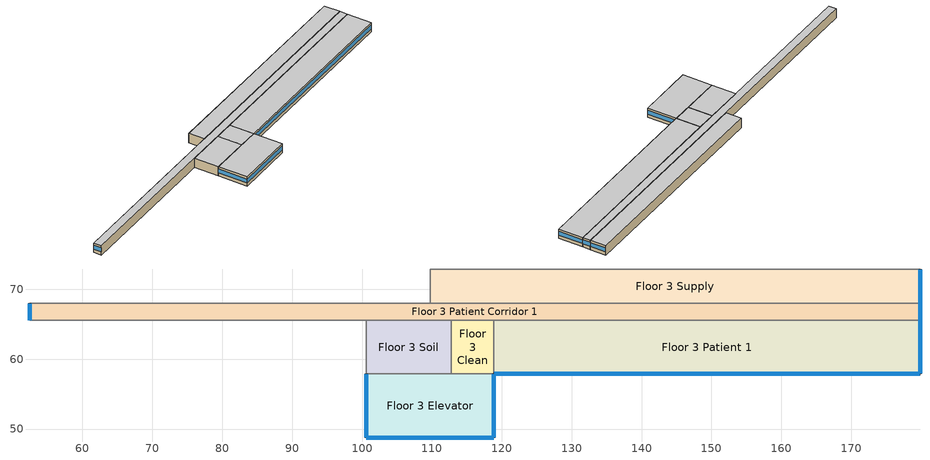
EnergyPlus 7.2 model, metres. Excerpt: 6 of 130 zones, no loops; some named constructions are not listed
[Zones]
Floor 3 Clean
 floor adiabatic (INT-FLOOR-TOPSIDE): 118.87,65.53 118.87,57.91 112.78,57.91 112.78,65.53 z6.1
 wall adiabatic (Standard_Int-Wall): 118.87,57.91 118.87,65.53 112.78,65.53 112.78,57.91 118.87,57.91 z6.1:9.14
 ceiling adiabatic (INT-FLOOR-UNDERSIDE): 112.78,65.53 112.78,57.91 118.87,57.91 118.87,65.53 z9.14
Floor 3 Elevator
 floor adiabatic (INT-FLOOR-TOPSIDE): 118.87,57.91 118.87,48.77 100.58,48.77 100.58,57.91 z6.1
 wall outside (Steel-Framed_R-13 + R-3.8 ci_Ext-wall): 100.58,57.91 100.58,48.77 118.87,48.77 118.87,57.91 z6.1:9.14
 wall adiabatic (Standard_Int-Wall): 118.87,57.91 100.58,57.91 z6.1:9.14
 window (std_window_UValue_3.237_SHGC_0.39_VT_0.495_east): 118.87,48.82 118.87,57.86 z7.2:8.43
 window (std_window_UValue_3.237_SHGC_0.39_VT_0.495): 100.63,48.77 118.82,48.77 z7.2:8.42
 window (std_window_UValue_3.237_SHGC_0.39_VT_0.495_west): 100.58,57.86 100.58,48.82 z7.2:8.43
 ceiling adiabatic (INT-FLOOR-UNDERSIDE): 100.58,57.91 100.58,48.77 118.87,48.77 118.87,57.91 z9.14
Floor 3 Patient 1
 floor adiabatic (INT-FLOOR-TOPSIDE): 179.83,65.53 179.83,57.91 118.87,57.91 118.87,65.53 z6.1
 wall outside (Steel-Framed_R-13 + R-3.8 ci_Ext-wall): 118.87,57.91 179.83,57.91 179.83,65.53 z6.1:9.14
 wall adiabatic (Standard_Int-Wall): 179.83,65.53 118.87,65.53 118.87,57.91 z6.1:9.14
 window (std_window_UValue_3.237_SHGC_0.39_VT_0.495): 118.92,57.91 179.78,57.91 z7.2:8.42
 window (std_window_UValue_3.237_SHGC_0.39_VT_0.495_east): 179.83,57.96 179.83,65.48 z7.2:8.43
 ceiling adiabatic (INT-FLOOR-UNDERSIDE): 118.87,65.53 118.87,57.91 179.83,57.91 179.83,65.53 z9.14
Floor 3 Patient Corridor 1
 floor adiabatic (INT-FLOOR-TOPSIDE): 179.83,67.97 179.83,65.53 52.43,65.53 52.43,67.97 z6.1
 wall outside (Steel-Framed_R-13 + R-3.8 ci_Ext-wall): 52.43,67.97 52.43,65.53 / 179.83,65.53 179.83,67.97 z6.1:9.14
 wall adiabatic (Standard_Int-Wall): 52.43,65.53 179.83,65.53 / 179.83,67.97 52.43,67.97 z6.1:9.14
 window (std_window_UValue_3.237_SHGC_0.39_VT_0.495_west): 52.43,67.92 52.43,65.58 z7.2:8.47
 window (std_window_UValue_3.237_SHGC_0.39_VT_0.495_east): 179.83,65.58 179.83,67.92 z7.2:8.47
 ceiling adiabatic (INT-FLOOR-UNDERSIDE): 52.43,67.97 52.43,65.53 179.83,65.53 179.83,67.97 z9.14
Floor 3 Soil
 floor adiabatic (INT-FLOOR-TOPSIDE): 112.78,65.53 112.78,57.91 100.58,57.91 100.58,65.53 z6.1
 wall adiabatic (Standard_Int-Wall): 112.78,57.91 112.78,65.53 100.58,65.53 100.58,57.91 112.78,57.91 z6.1:9.14
 ceiling adiabatic (INT-FLOOR-UNDERSIDE): 100.58,65.53 100.58,57.91 112.78,57.91 112.78,65.53 z9.14
Floor 3 Supply
 floor adiabatic (INT-FLOOR-TOPSIDE): 179.83,72.85 179.83,67.97 109.73,67.97 109.73,72.85 z6.1
 wall outside (Steel-Framed_R-13 + R-3.8 ci_Ext-wall): 179.83,67.97 179.83,72.85 z6.1:9.14
 wall adiabatic (Standard_Int-Wall): 179.83,72.85 109.73,72.85 109.73,67.97 179.83,67.97 z6.1:9.14
 window (std_window_UValue_3.237_SHGC_0.39_VT_0.495_east): 179.83,68.02 179.83,72.8 z7.2:8.44
 ceiling adiabatic (INT-FLOOR-UNDERSIDE): 109.73,72.85 109.73,67.97 179.83,67.97 179.83,72.85 z9.14
[WindowMaterial:Glazing]
Theoretical Glass [146]: Optical Data Type=SpectralAverage; Thickness {m}=0.003; Solar Transmittance at Normal Incidence=0.4818; Front Side Solar Reflectance at Normal Incidence=0.4682; Back Side Solar Reflectance at Normal Incidence=0.4682; Visible Transmittance at Normal Incidence=0.6216; Front Side Visible Reflectance at Normal Incidence=0.3284; Back Side Visible Reflectance at Normal Incidence=0.3284; Infrared Transmittance at Normal Incidence=0; Front Side Infrared Hemispherical Emissivity=0.9; Back Side Infrared Hemispherical Emissivity=0.9; Conductivity {W/m-K}=0.0303; Dirt Correction Factor for Solar and Visible Transmittance=1; Solar Diffusing=No
[Material]
Name | Roughness | Thickness {m} | Conductivity {W/m-K} | Density {kg/m3} | Specific Heat {J/kg-K} | Thermal Absorptance | Solar Absorptance | Visible Absorptance
Floor Insulation [2] | MediumRough | 0.0636 | 0.045 | 265 | 836.8 | 0.9 | 0.7 | 0.7
METAL Door Medium 18Ga_1; METAL Door Medium 18Ga_2 | Smooth | 0.0013 | 45.3149 | 7833.03 | 502.08 | 0.8 | 0.5 | 0.5
Std AC02 | MediumSmooth | 0.0127 | 0.057 | 288 | 1339 | 0.9 | 0.7 | 0.2
Std PW05 | MediumSmooth | 0.0191 | 0.115 | 545 | 1213 | 0.9 | 0.78 | 0.78
Std Steel_Brown_Regular | Smooth | 0.0015 | 44.9696 | 7689 | 418 | 0.9 | 0.92 | 0.92
[Material:NoMass]
Name | Roughness | Thermal Resistance {m2-K/W} | Thermal Absorptance | Solar Absorptance | Visible Absorptance
AIR | Smooth | 0.2515 | 0.8 | 0.5 | 0.5
AIR [1] | Smooth | 0.1214 | 0.8 | 0.5 | 0.5
MAT-AIR-WALL | Rough | 0.207949 | 0.9 | 0.7
Std Opaque Door panel_con; Std Opaque Door panel_semi | MediumRough | 0.12327 | 0.9 | 0.7 | 0.7
Std Overhead Door Panel | MediumRough | 0.255345 | 0.9 | 0.7 | 0.7
[Construction]
INT-FLOOR-SLAB: Std MAT-CC05 4  MW CONCRETE
DropCeiling: Std AC02
Sloped_Metal_Roof: Std Steel_Brown_Regular, Std PW05
Gable_Wall: Std PW05
AIR-WALL: MAT-AIR-WALL
Std Swinging Door_con: Std Opaque Door panel_con
Std Swinging Door_semi: Std Opaque Door panel_semi
Std Overhead Door: Std Overhead Door Panel
std_window_UValue_3.919_SHGC_0.49_VT_0.622: Theoretical Glass [146]
Mass_R-8.3 ci_ExposedFloor: Floor Insulation [2], MAT-CC05 8 HW CONCRETE, CP02 CARPET PAD
Swinging_NR_door: METAL Door Medium 18Ga_1, AIR, METAL Door Medium 18Ga_2
Non-Swinging_NR_door: METAL Door Medium 18Ga_1, AIR [1], METAL Door Medium 18Ga_2
[EnergyManagementSystem:Program]
Flr46_Soil_Coil_Reheat_Energy_Program: IF (AHU_4_CCoil_Energy > 0 && AHU_4_HCoil1_Energy > 0); SET AHU_4_Problem = AHU_4_Problem + 1; ELSEIF (Flr46_Soil_Load <= 0); SET Flr46_Soil_RE = Flr46_Soil_RE + Flr46_Soil_Coil_Energy; ELSEIF (AHU_4_HCoil1_Energy > 0 && AHU_4_CCoil_Energy == 0); SET Flr46_Soil_Heat = Flr46_Soil_Heat + Flr46_Soil_Coil_Energy; ELSEIF (AHU_4_CCoil_Energy > 0 && AHU_4_HCoil1_Energy == 0); SET Flr46_Soil_DT1 = Flr46_Soil_Coil_Outlet_Air_Temp - Flr46_Soil_Coil_Inlet_Air_Temp; SET Flr46_Soil_DT2 = @Max (AHU_4_CoolC_Inlet_Node_Temp - AHU_4_Fan_Out) 0; SET Flr46_Soil_Ratio = @Min (Flr46_Soil_DT2 / Flr46_Soil_DT1) 1; SET Flr46_Soil_RE = Flr46_Soil_RE + (Flr46_Soil_Ratio * Flr46_Soil_Coil_Energy); SET Flr46_Soil_Heat = Flr46_Soil_Heat + ((1-Flr46_Soil_Ratio) * Flr46_Soil_Coil_Energy); ELSEIF (AHU_4_CCoil_Energy == 0 && AHU_4_HCoil1_Energy == 0); SET AHU_4_Economize = AHU_4_Economize + 1; SET Flr46_Soil_Heat = Flr46_Soil_Heat + Flr46_Soil_Coil_Energy; ENDIF
Flr46_Supply_Coil_Reheat_Energy_Program: IF (AHU_5_CCoil_Energy > 0 && AHU_5_HCoil1_Energy > 0); SET AHU_5_Problem = AHU_5_Problem + 1; ELSEIF (Flr46_Supply_Load <= 0); SET Flr46_Supply_RE = Flr46_Supply_RE + Flr46_Supply_Coil_Energy; ELSEIF (AHU_5_HCoil1_Energy > 0 && AHU_5_CCoil_Energy == 0); SET Flr46_Supply_Heat = Flr46_Supply_Heat + Flr46_Supply_Coil_Energy; ELSEIF (AHU_5_CCoil_Energy > 0 && AHU_5_HCoil1_Energy == 0); SET Flr46_Supply_DT1 = Flr46_Supply_Coil_Outlet_Air_Temp - Flr46_Supply_Coil_Inlet_Air_Temp; SET Flr46_Supply_DT2 = @Max (AHU_5_CoolC_Inlet_Node_Temp - AHU_5_Fan_Out) 0; SET Flr46_Supply_Ratio = @Min (Flr46_Supply_DT2 / Flr46_Supply_DT1) 1; SET Flr46_Supply_RE = Flr46_Supply_RE + (Flr46_Supply_Ratio * Flr46_Supply_Coil_Energy); SET Flr46_Supply_Heat = Flr46_Supply_Heat + ((1-Flr46_Supply_Ratio) * Flr46_Supply_Coil_Energy); ELSEIF (AHU_5_CCoil_Energy == 0 && AHU_5_HCoil1_Energy == 0); SET AHU_5_Economize = AHU_5_Economize + 1; SET Flr46_Supply_Heat = Flr46_Supply_Heat + Flr46_Supply_Coil_Energy; ENDIF
Flr_7_Clean_Coil_Reheat_Energy_Program: IF (AHU_5_CCoil_Energy > 0 && AHU_5_HCoil1_Energy > 0); SET AHU_5_Problem = AHU_5_Problem + 1; ELSEIF (Flr_7_Clean_Load <= 0); SET Flr_7_Clean_RE = Flr_7_Clean_RE + Flr_7_Clean_Coil_Energy; ELSEIF (AHU_5_HCoil1_Energy > 0 && AHU_5_CCoil_Energy == 0); SET Flr_7_Clean_Heat = Flr_7_Clean_Heat + Flr_7_Clean_Coil_Energy; ELSEIF (AHU_5_CCoil_Energy > 0 && AHU_5_HCoil1_Energy == 0); SET Flr_7_Clean_DT1 = Flr_7_Clean_Coil_Outlet_Air_Temp - Flr_7_Clean_Coil_Inlet_Air_Temp; SET Flr_7_Clean_DT2 = @Max (AHU_5_CoolC_Inlet_Node_Temp - AHU_5_Fan_Out) 0; SET Flr_7_Clean_Ratio = @Min (Flr_7_Clean_DT2 / Flr_7_Clean_DT1) 1; SET Flr_7_Clean_RE = Flr_7_Clean_RE + (Flr_7_Clean_Ratio * Flr_7_Clean_Coil_Energy); SET Flr_7_Clean_Heat = Flr_7_Clean_Heat + ((1-Flr_7_Clean_Ratio) * Flr_7_Clean_Coil_Energy); ELSEIF (AHU_5_CCoil_Energy == 0 && AHU_5_HCoil1_Energy == 0); SET AHU_5_Economize = AHU_5_Economize + 1; SET Flr_7_Clean_Heat = Flr_7_Clean_Heat + Flr_7_Clean_Coil_Energy; ENDIF
Flr_7_Elev_Coil_Reheat_Energy_Program: IF (AHU_4_CCoil_Energy > 0 && AHU_4_HCoil1_Energy > 0); SET AHU_4_Problem = AHU_4_Problem + 1; ELSEIF (Flr_7_Elev_Load <= 0); SET Flr_7_Elev_RE = Flr_7_Elev_RE + Flr_7_Elev_Coil_Energy; ELSEIF (AHU_4_HCoil1_Energy > 0 && AHU_4_CCoil_Energy == 0); SET Flr_7_Elev_Heat = Flr_7_Elev_Heat + Flr_7_Elev_Coil_Energy; ELSEIF (AHU_4_CCoil_Energy > 0 && AHU_4_HCoil1_Energy == 0); SET Flr_7_Elev_DT1 = Flr_7_Elev_Coil_Outlet_Air_Temp - Flr_7_Elev_Coil_Inlet_Air_Temp; SET Flr_7_Elev_DT2 = @Max (AHU_4_CoolC_Inlet_Node_Temp - AHU_4_Fan_Out) 0; SET Flr_7_Elev_Ratio = @Min (Flr_7_Elev_DT2 / Flr_7_Elev_DT1) 1; SET Flr_7_Elev_RE = Flr_7_Elev_RE + (Flr_7_Elev_Ratio * Flr_7_Elev_Coil_Energy); SET Flr_7_Elev_Heat = Flr_7_Elev_Heat + ((1-Flr_7_Elev_Ratio) * Flr_7_Elev_Coil_Energy); ELSEIF (AHU_4_CCoil_Energy == 0 && AHU_4_HCoil1_Energy == 0); SET AHU_4_Economize = AHU_4_Economize + 1; SET Flr_7_Elev_Heat = Flr_7_Elev_Heat + Flr_7_Elev_Coil_Energy; ENDIF
Flr_7_NS_Coil_Reheat_Energy_Program: IF (AHU_4_CCoil_Energy > 0 && AHU_4_HCoil1_Energy > 0); SET AHU_4_Problem = AHU_4_Problem + 1; ELSEIF (Flr_7_NS_Load <= 0); SET Flr_7_NS_RE = Flr_7_NS_RE + Flr_7_NS_Coil_Energy; ELSEIF (AHU_4_HCoil1_Energy > 0 && AHU_4_CCoil_Energy == 0); SET Flr_7_NS_Heat = Flr_7_NS_Heat + Flr_7_NS_Coil_Energy; ELSEIF (AHU_4_CCoil_Energy > 0 && AHU_4_HCoil1_Energy == 0); SET Flr_7_NS_DT1 = Flr_7_NS_Coil_Outlet_Air_Temp - Flr_7_NS_Coil_Inlet_Air_Temp; SET Flr_7_NS_DT2 = @Max (AHU_4_CoolC_Inlet_Node_Temp - AHU_4_Fan_Out) 0; SET Flr_7_NS_Ratio = @Min (Flr_7_NS_DT2 / Flr_7_NS_DT1) 1; SET Flr_7_NS_RE = Flr_7_NS_RE + (Flr_7_NS_Ratio * Flr_7_NS_Coil_Energy); SET Flr_7_NS_Heat = Flr_7_NS_Heat + ((1-Flr_7_NS_Ratio) * Flr_7_NS_Coil_Energy); ELSEIF (AHU_4_CCoil_Energy == 0 && AHU_4_HCoil1_Energy == 0); SET AHU_4_Economize = AHU_4_Economize + 1; SET Flr_7_NS_Heat = Flr_7_NS_Heat + Flr_7_NS_Coil_Energy; ENDIF
Flr_7_Off_Coil_Reheat_Energy_Program: IF (AHU_5_CCoil_Energy > 0 && AHU_5_HCoil1_Energy > 0); SET AHU_5_Problem = AHU_5_Problem + 1; ELSEIF (Flr_7_Off_Load <= 0); SET Flr_7_Off_RE = Flr_7_Off_RE + Flr_7_Off_Coil_Energy; ELSEIF (AHU_5_HCoil1_Energy > 0 && AHU_5_CCoil_Energy == 0); SET Flr_7_Off_Heat = Flr_7_Off_Heat + Flr_7_Off_Coil_Energy; ELSEIF (AHU_5_CCoil_Energy > 0 && AHU_5_HCoil1_Energy == 0); SET Flr_7_Off_DT1 = Flr_7_Off_Coil_Outlet_Air_Temp - Flr_7_Off_Coil_Inlet_Air_Temp; SET Flr_7_Off_DT2 = @Max (AHU_5_CoolC_Inlet_Node_Temp - AHU_5_Fan_Out) 0; SET Flr_7_Off_Ratio = @Min (Flr_7_Off_DT2 / Flr_7_Off_DT1) 1; SET Flr_7_Off_RE = Flr_7_Off_RE + (Flr_7_Off_Ratio * Flr_7_Off_Coil_Energy); SET Flr_7_Off_Heat = Flr_7_Off_Heat + ((1-Flr_7_Off_Ratio) * Flr_7_Off_Coil_Energy); ELSEIF (AHU_5_CCoil_Energy == 0 && AHU_5_HCoil1_Energy == 0); SET AHU_5_Economize = AHU_5_Economize + 1; SET Flr_7_Off_Heat = Flr_7_Off_Heat + Flr_7_Off_Coil_Energy; ENDIF
Flr_7_Pat_1_Coil_Reheat_Energy_Program: IF (AHU_5_CCoil_Energy > 0 && AHU_5_HCoil1_Energy > 0); SET AHU_5_Problem = AHU_5_Problem + 1; ELSEIF (Flr_7_Pat_1_Load <= 0); SET Flr_7_Pat_1_RE = Flr_7_Pat_1_RE + Flr_7_Pat_1_Coil_Energy; ELSEIF (AHU_5_HCoil1_Energy > 0 && AHU_5_CCoil_Energy == 0); SET Flr_7_Pat_1_Heat = Flr_7_Pat_1_Heat + Flr_7_Pat_1_Coil_Energy; ELSEIF (AHU_5_CCoil_Energy > 0 && AHU_5_HCoil1_Energy == 0); SET Flr_7_Pat_1_DT1 = Flr_7_Pat_1_Coil_Outlet_Air_Temp - Flr_7_Pat_1_Coil_Inlet_Air_Temp; SET Flr_7_Pat_1_DT2 = @Max (AHU_5_CoolC_Inlet_Node_Temp - AHU_5_Fan_Out) 0; SET Flr_7_Pat_1_Ratio = @Min (Flr_7_Pat_1_DT2 / Flr_7_Pat_1_DT1) 1; SET Flr_7_Pat_1_RE = Flr_7_Pat_1_RE + (Flr_7_Pat_1_Ratio * Flr_7_Pat_1_Coil_Energy); SET Flr_7_Pat_1_Heat = Flr_7_Pat_1_Heat + ((1-Flr_7_Pat_1_Ratio) * Flr_7_Pat_1_Coil_Energy); ELSEIF (AHU_5_CCoil_Energy == 0 && AHU_5_HCoil1_Energy == 0); SET AHU_5_Economize = AHU_5_Economize + 1; SET Flr_7_Pat_1_Heat = Flr_7_Pat_1_Heat + Flr_7_Pat_1_Coil_Energy; ENDIF
Flr_7_Pat_2_Coil_Reheat_Energy_Program: IF (AHU_5_CCoil_Energy > 0 && AHU_5_HCoil1_Energy > 0); SET AHU_5_Problem = AHU_5_Problem + 1; ELSEIF (Flr_7_Pat_2_Load <= 0); SET Flr_7_Pat_2_RE = Flr_7_Pat_2_RE + Flr_7_Pat_2_Coil_Energy; ELSEIF (AHU_5_HCoil1_Energy > 0 && AHU_5_CCoil_Energy == 0); SET Flr_7_Pat_2_Heat = Flr_7_Pat_2_Heat + Flr_7_Pat_2_Coil_Energy; ELSEIF (AHU_5_CCoil_Energy > 0 && AHU_5_HCoil1_Energy == 0); SET Flr_7_Pat_2_DT1 = Flr_7_Pat_2_Coil_Outlet_Air_Temp - Flr_7_Pat_2_Coil_Inlet_Air_Temp; SET Flr_7_Pat_2_DT2 = @Max (AHU_5_CoolC_Inlet_Node_Temp - AHU_5_Fan_Out) 0; SET Flr_7_Pat_2_Ratio = @Min (Flr_7_Pat_2_DT2 / Flr_7_Pat_2_DT1) 1; SET Flr_7_Pat_2_RE = Flr_7_Pat_2_RE + (Flr_7_Pat_2_Ratio * Flr_7_Pat_2_Coil_Energy); SET Flr_7_Pat_2_Heat = Flr_7_Pat_2_Heat + ((1-Flr_7_Pat_2_Ratio) * Flr_7_Pat_2_Coil_Energy); ELSEIF (AHU_5_CCoil_Energy == 0 && AHU_5_HCoil1_Energy == 0); SET AHU_5_Economize = AHU_5_Economize + 1; SET Flr_7_Pat_2_Heat = Flr_7_Pat_2_Heat + Flr_7_Pat_2_Coil_Energy; ENDIF
Flr_7_Pat_3_Coil_Reheat_Energy_Program: IF (AHU_4_CCoil_Energy > 0 && AHU_4_HCoil1_Energy > 0); SET AHU_4_Problem = AHU_4_Problem + 1; ELSEIF (Flr_7_Pat_3_Load <= 0); SET Flr_7_Pat_3_RE = Flr_7_Pat_3_RE + Flr_7_Pat_3_Coil_Energy; ELSEIF (AHU_4_HCoil1_Energy > 0 && AHU_4_CCoil_Energy == 0); SET Flr_7_Pat_3_Heat = Flr_7_Pat_3_Heat + Flr_7_Pat_3_Coil_Energy; ELSEIF (AHU_4_CCoil_Energy > 0 && AHU_4_HCoil1_Energy == 0); SET Flr_7_Pat_3_DT1 = Flr_7_Pat_3_Coil_Outlet_Air_Temp - Flr_7_Pat_3_Coil_Inlet_Air_Temp; SET Flr_7_Pat_3_DT2 = @Max (AHU_4_CoolC_Inlet_Node_Temp - AHU_4_Fan_Out) 0; SET Flr_7_Pat_3_Ratio = @Min (Flr_7_Pat_3_DT2 / Flr_7_Pat_3_DT1) 1; SET Flr_7_Pat_3_RE = Flr_7_Pat_3_RE + (Flr_7_Pat_3_Ratio * Flr_7_Pat_3_Coil_Energy); SET Flr_7_Pat_3_Heat = Flr_7_Pat_3_Heat + ((1-Flr_7_Pat_3_Ratio) * Flr_7_Pat_3_Coil_Energy); ELSEIF (AHU_4_CCoil_Energy == 0 && AHU_4_HCoil1_Energy == 0); SET AHU_4_Economize = AHU_4_Economize + 1; SET Flr_7_Pat_3_Heat = Flr_7_Pat_3_Heat + Flr_7_Pat_3_Coil_Energy; ENDIF
Flr_7_Pat_4_Coil_Reheat_Energy_Program: IF (AHU_4_CCoil_Energy > 0 && AHU_4_HCoil1_Energy > 0); SET AHU_4_Problem = AHU_4_Problem + 1; ELSEIF (Flr_7_Pat_4_Load <= 0); SET Flr_7_Pat_4_RE = Flr_7_Pat_4_RE + Flr_7_Pat_4_Coil_Energy; ELSEIF (AHU_4_HCoil1_Energy > 0 && AHU_4_CCoil_Energy == 0); SET Flr_7_Pat_4_Heat = Flr_7_Pat_4_Heat + Flr_7_Pat_4_Coil_Energy; ELSEIF (AHU_4_CCoil_Energy > 0 && AHU_4_HCoil1_Energy == 0); SET Flr_7_Pat_4_DT1 = Flr_7_Pat_4_Coil_Outlet_Air_Temp - Flr_7_Pat_4_Coil_Inlet_Air_Temp; SET Flr_7_Pat_4_DT2 = @Max (AHU_4_CoolC_Inlet_Node_Temp - AHU_4_Fan_Out) 0; SET Flr_7_Pat_4_Ratio = @Min (Flr_7_Pat_4_DT2 / Flr_7_Pat_4_DT1) 1; SET Flr_7_Pat_4_RE = Flr_7_Pat_4_RE + (Flr_7_Pat_4_Ratio * Flr_7_Pat_4_Coil_Energy); SET Flr_7_Pat_4_Heat = Flr_7_Pat_4_Heat + ((1-Flr_7_Pat_4_Ratio) * Flr_7_Pat_4_Coil_Energy); ELSEIF (AHU_4_CCoil_Energy == 0 && AHU_4_HCoil1_Energy == 0); SET AHU_4_Economize = AHU_4_Economize + 1; SET Flr_7_Pat_4_Heat = Flr_7_Pat_4_Heat + Flr_7_Pat_4_Coil_Energy; ENDIF
Flr_7_PatCor1_Coil_Reheat_Energy_Program: IF (AHU_4_CCoil_Energy > 0 && AHU_4_HCoil1_Energy > 0); SET AHU_4_Problem = AHU_4_Problem + 1; ELSEIF (Flr_7_PatCor1_Load <= 0); SET Flr_7_PatCor1_RE = Flr_7_PatCor1_RE + Flr_7_PatCor1_Coil_Energy; ELSEIF (AHU_4_HCoil1_Energy > 0 && AHU_4_CCoil_Energy == 0); SET Flr_7_PatCor1_Heat = Flr_7_PatCor1_Heat + Flr_7_PatCor1_Coil_Energy; ELSEIF (AHU_4_CCoil_Energy > 0 && AHU_4_HCoil1_Energy == 0); SET Flr_7_PatCor1_DT1 = Flr_7_PatCor1_Coil_Outlet_Air_Temp - Flr_7_PatCor1_Coil_Inlet_Air_Temp; SET Flr_7_PatCor1_DT2 = @Max (AHU_4_CoolC_Inlet_Node_Temp - AHU_4_Fan_Out) 0; SET Flr_7_PatCor1_Ratio = @Min (Flr_7_PatCor1_DT2 / Flr_7_PatCor1_DT1) 1; SET Flr_7_PatCor1_RE = Flr_7_PatCor1_RE + (Flr_7_PatCor1_Ratio * Flr_7_PatCor1_Coil_Energy); SET Flr_7_PatCor1_Heat = Flr_7_PatCor1_Heat + ((1-Flr_7_PatCor1_Ratio) * Flr_7_PatCor1_Coil_Energy); ELSEIF (AHU_4_CCoil_Energy == 0 && AHU_4_HCoil1_Energy == 0); SET AHU_4_Economize = AHU_4_Economize + 1; SET Flr_7_PatCor1_Heat = Flr_7_PatCor1_Heat + Flr_7_PatCor1_Coil_Energy; ENDIF
Flr_7_PatCor2_Coil_Reheat_Energy_Program: IF (AHU_5_CCoil_Energy > 0 && AHU_5_HCoil1_Energy > 0); SET AHU_5_Problem = AHU_5_Problem + 1; ELSEIF (Flr_7_PatCor2_Load <= 0); SET Flr_7_PatCor2_RE = Flr_7_PatCor2_RE + Flr_7_PatCor2_Coil_Energy; ELSEIF (AHU_5_HCoil1_Energy > 0 && AHU_5_CCoil_Energy == 0); SET Flr_7_PatCor2_Heat = Flr_7_PatCor2_Heat + Flr_7_PatCor2_Coil_Energy; ELSEIF (AHU_5_CCoil_Energy > 0 && AHU_5_HCoil1_Energy == 0); SET Flr_7_PatCor2_DT1 = Flr_7_PatCor2_Coil_Outlet_Air_Temp - Flr_7_PatCor2_Coil_Inlet_Air_Temp; SET Flr_7_PatCor2_DT2 = @Max (AHU_5_CoolC_Inlet_Node_Temp - AHU_5_Fan_Out) 0; SET Flr_7_PatCor2_Ratio = @Min (Flr_7_PatCor2_DT2 / Flr_7_PatCor2_DT1) 1; SET Flr_7_PatCor2_RE = Flr_7_PatCor2_RE + (Flr_7_PatCor2_Ratio * Flr_7_PatCor2_Coil_Energy); SET Flr_7_PatCor2_Heat = Flr_7_PatCor2_Heat + ((1-Flr_7_PatCor2_Ratio) * Flr_7_PatCor2_Coil_Energy); ELSEIF (AHU_5_CCoil_Energy == 0 && AHU_5_HCoil1_Energy == 0); SET AHU_5_Economize = AHU_5_Economize + 1; SET Flr_7_PatCor2_Heat = Flr_7_PatCor2_Heat + Flr_7_PatCor2_Coil_Energy; ENDIF
Flr_7_Soil_Coil_Reheat_Energy_Program: IF (AHU_4_CCoil_Energy > 0 && AHU_4_HCoil1_Energy > 0); SET AHU_4_Problem = AHU_4_Problem + 1; ELSEIF (Flr_7_Soil_Load <= 0); SET Flr_7_Soil_RE = Flr_7_Soil_RE + Flr_7_Soil_Coil_Energy; ELSEIF (AHU_4_HCoil1_Energy > 0 && AHU_4_CCoil_Energy == 0); SET Flr_7_Soil_Heat = Flr_7_Soil_Heat + Flr_7_Soil_Coil_Energy; ELSEIF (AHU_4_CCoil_Energy > 0 && AHU_4_HCoil1_Energy == 0); SET Flr_7_Soil_DT1 = Flr_7_Soil_Coil_Outlet_Air_Temp - Flr_7_Soil_Coil_Inlet_Air_Temp; SET Flr_7_Soil_DT2 = @Max (AHU_4_CoolC_Inlet_Node_Temp - AHU_4_Fan_Out) 0; SET Flr_7_Soil_Ratio = @Min (Flr_7_Soil_DT2 / Flr_7_Soil_DT1) 1; SET Flr_7_Soil_RE = Flr_7_Soil_RE + (Flr_7_Soil_Ratio * Flr_7_Soil_Coil_Energy); SET Flr_7_Soil_Heat = Flr_7_Soil_Heat + ((1-Flr_7_Soil_Ratio) * Flr_7_Soil_Coil_Energy); ELSEIF (AHU_4_CCoil_Energy == 0 && AHU_4_HCoil1_Energy == 0); SET AHU_4_Economize = AHU_4_Economize + 1; SET Flr_7_Soil_Heat = Flr_7_Soil_Heat + Flr_7_Soil_Coil_Energy; ENDIF
Flr_7_Supply_Coil_Reheat_Energy_Program: IF (AHU_5_CCoil_Energy > 0 && AHU_5_HCoil1_Energy > 0); SET AHU_5_Problem = AHU_5_Problem + 1; ELSEIF (Flr_7_Supply_Load <= 0); SET Flr_7_Supply_RE = Flr_7_Supply_RE + Flr_7_Supply_Coil_Energy; ELSEIF (AHU_5_HCoil1_Energy > 0 && AHU_5_CCoil_Energy == 0); SET Flr_7_Supply_Heat = Flr_7_Supply_Heat + Flr_7_Supply_Coil_Energy; ELSEIF (AHU_5_CCoil_Energy > 0 && AHU_5_HCoil1_Energy == 0); SET Flr_7_Supply_DT1 = Flr_7_Supply_Coil_Outlet_Air_Temp - Flr_7_Supply_Coil_Inlet_Air_Temp; SET Flr_7_Supply_DT2 = @Max (AHU_5_CoolC_Inlet_Node_Temp - AHU_5_Fan_Out) 0; SET Flr_7_Supply_Ratio = @Min (Flr_7_Supply_DT2 / Flr_7_Supply_DT1) 1; SET Flr_7_Supply_RE = Flr_7_Supply_RE + (Flr_7_Supply_Ratio * Flr_7_Supply_Coil_Energy); SET Flr_7_Supply_Heat = Flr_7_Supply_Heat + ((1-Flr_7_Supply_Ratio) * Flr_7_Supply_Coil_Energy); ELSEIF (AHU_5_CCoil_Energy == 0 && AHU_5_HCoil1_Energy == 0); SET AHU_5_Economize = AHU_5_Economize + 1; SET Flr_7_Supply_Heat = Flr_7_Supply_Heat + Flr_7_Supply_Coil_Energy; ENDIF
MOB_Flr1_Core_Coil_Reheat_Energy_Program: IF (AHU_6_CCoil_Energy > 0 && AHU_6_HCoil1_Energy > 0); SET AHU_6_Problem = AHU_6_Problem + 1; ELSEIF (MOB_Flr1_Core_Load <= 0); SET MOB_Flr1_Core_RE = MOB_Flr1_Core_RE + MOB_Flr1_Core_Coil_Energy; ELSEIF (AHU_6_HCoil1_Energy > 0 && AHU_6_CCoil_Energy == 0); SET MOB_Flr1_Core_Heat = MOB_Flr1_Core_Heat + MOB_Flr1_Core_Coil_Energy; ELSEIF (AHU_6_CCoil_Energy > 0 && AHU_6_HCoil1_Energy == 0); SET MOB_Flr1_Core_DT1 = MOB_Flr1_Core_Coil_Outlet_Air_Temp - MOB_Flr1_Core_Coil_Inlet_Air_Temp; SET MOB_Flr1_Core_DT2 = @Max (AHU_6_CoolC_Inlet_Node_Temp - AHU_6_Fan_Out) 0; SET MOB_Flr1_Core_Ratio = @Min (MOB_Flr1_Core_DT2 / MOB_Flr1_Core_DT1) 1; SET MOB_Flr1_Core_RE = MOB_Flr1_Core_RE + (MOB_Flr1_Core_Ratio * MOB_Flr1_Core_Coil_Energy); SET MOB_Flr1_Core_Heat = MOB_Flr1_Core_Heat + ((1-MOB_Flr1_Core_Ratio) * MOB_Flr1_Core_Coil_Energy); ELSEIF (AHU_6_CCoil_Energy == 0 && AHU_6_HCoil1_Energy == 0); SET AHU_6_Economize = AHU_6_Economize + 1; SET MOB_Flr1_Core_Heat = MOB_Flr1_Core_Heat + MOB_Flr1_Core_Coil_Energy; ENDIF
MOB_Flr1_Prm1_Coil_Reheat_Energy_Program: IF (AHU_6_CCoil_Energy > 0 && AHU_6_HCoil1_Energy > 0); SET AHU_6_Problem = AHU_6_Problem + 1; ELSEIF (MOB_Flr1_Prm1_Load <= 0); SET MOB_Flr1_Prm1_RE = MOB_Flr1_Prm1_RE + MOB_Flr1_Prm1_Coil_Energy; ELSEIF (AHU_6_HCoil1_Energy > 0 && AHU_6_CCoil_Energy == 0); SET MOB_Flr1_Prm1_Heat = MOB_Flr1_Prm1_Heat + MOB_Flr1_Prm1_Coil_Energy; ELSEIF (AHU_6_CCoil_Energy > 0 && AHU_6_HCoil1_Energy == 0); SET MOB_Flr1_Prm1_DT1 = MOB_Flr1_Prm1_Coil_Outlet_Air_Temp - MOB_Flr1_Prm1_Coil_Inlet_Air_Temp; SET MOB_Flr1_Prm1_DT2 = @Max (AHU_6_CoolC_Inlet_Node_Temp - AHU_6_Fan_Out) 0; SET MOB_Flr1_Prm1_Ratio = @Min (MOB_Flr1_Prm1_DT2 / MOB_Flr1_Prm1_DT1) 1; SET MOB_Flr1_Prm1_RE = MOB_Flr1_Prm1_RE + (MOB_Flr1_Prm1_Ratio * MOB_Flr1_Prm1_Coil_Energy); SET MOB_Flr1_Prm1_Heat = MOB_Flr1_Prm1_Heat + ((1-MOB_Flr1_Prm1_Ratio) * MOB_Flr1_Prm1_Coil_Energy); ELSEIF (AHU_6_CCoil_Energy == 0 && AHU_6_HCoil1_Energy == 0); SET AHU_6_Economize = AHU_6_Economize + 1; SET MOB_Flr1_Prm1_Heat = MOB_Flr1_Prm1_Heat + MOB_Flr1_Prm1_Coil_Energy; ENDIF
MOB_Flr1_Prm2_Coil_Reheat_Energy_Program: IF (AHU_6_CCoil_Energy > 0 && AHU_6_HCoil1_Energy > 0); SET AHU_6_Problem = AHU_6_Problem + 1; ELSEIF (MOB_Flr1_Prm2_Load <= 0); SET MOB_Flr1_Prm2_RE = MOB_Flr1_Prm2_RE + MOB_Flr1_Prm2_Coil_Energy; ELSEIF (AHU_6_HCoil1_Energy > 0 && AHU_6_CCoil_Energy == 0); SET MOB_Flr1_Prm2_Heat = MOB_Flr1_Prm2_Heat + MOB_Flr1_Prm2_Coil_Energy; ELSEIF (AHU_6_CCoil_Energy > 0 && AHU_6_HCoil1_Energy == 0); SET MOB_Flr1_Prm2_DT1 = MOB_Flr1_Prm2_Coil_Outlet_Air_Temp - MOB_Flr1_Prm2_Coil_Inlet_Air_Temp; SET MOB_Flr1_Prm2_DT2 = @Max (AHU_6_CoolC_Inlet_Node_Temp - AHU_6_Fan_Out) 0; SET MOB_Flr1_Prm2_Ratio = @Min (MOB_Flr1_Prm2_DT2 / MOB_Flr1_Prm2_DT1) 1; SET MOB_Flr1_Prm2_RE = MOB_Flr1_Prm2_RE + (MOB_Flr1_Prm2_Ratio * MOB_Flr1_Prm2_Coil_Energy); SET MOB_Flr1_Prm2_Heat = MOB_Flr1_Prm2_Heat + ((1-MOB_Flr1_Prm2_Ratio) * MOB_Flr1_Prm2_Coil_Energy); ELSEIF (AHU_6_CCoil_Energy == 0 && AHU_6_HCoil1_Energy == 0); SET AHU_6_Economize = AHU_6_Economize + 1; SET MOB_Flr1_Prm2_Heat = MOB_Flr1_Prm2_Heat + MOB_Flr1_Prm2_Coil_Energy; ENDIF
MOB_Flr1_Prm3_Coil_Reheat_Energy_Program: IF (AHU_6_CCoil_Energy > 0 && AHU_6_HCoil1_Energy > 0); SET AHU_6_Problem = AHU_6_Problem + 1; ELSEIF (MOB_Flr1_Prm3_Load <= 0); SET MOB_Flr1_Prm3_RE = MOB_Flr1_Prm3_RE + MOB_Flr1_Prm3_Coil_Energy; ELSEIF (AHU_6_HCoil1_Energy > 0 && AHU_6_CCoil_Energy == 0); SET MOB_Flr1_Prm3_Heat = MOB_Flr1_Prm3_Heat + MOB_Flr1_Prm3_Coil_Energy; ELSEIF (AHU_6_CCoil_Energy > 0 && AHU_6_HCoil1_Energy == 0); SET MOB_Flr1_Prm3_DT1 = MOB_Flr1_Prm3_Coil_Outlet_Air_Temp - MOB_Flr1_Prm3_Coil_Inlet_Air_Temp; SET MOB_Flr1_Prm3_DT2 = @Max (AHU_6_CoolC_Inlet_Node_Temp - AHU_6_Fan_Out) 0; SET MOB_Flr1_Prm3_Ratio = @Min (MOB_Flr1_Prm3_DT2 / MOB_Flr1_Prm3_DT1) 1; SET MOB_Flr1_Prm3_RE = MOB_Flr1_Prm3_RE + (MOB_Flr1_Prm3_Ratio * MOB_Flr1_Prm3_Coil_Energy); SET MOB_Flr1_Prm3_Heat = MOB_Flr1_Prm3_Heat + ((1-MOB_Flr1_Prm3_Ratio) * MOB_Flr1_Prm3_Coil_Energy); ELSEIF (AHU_6_CCoil_Energy == 0 && AHU_6_HCoil1_Energy == 0); SET AHU_6_Economize = AHU_6_Economize + 1; SET MOB_Flr1_Prm3_Heat = MOB_Flr1_Prm3_Heat + MOB_Flr1_Prm3_Coil_Energy; ENDIF
MOB_24_Core_Coil_Reheat_Energy_Program: IF (AHU_6_CCoil_Energy > 0 && AHU_6_HCoil1_Energy > 0); SET AHU_6_Problem = AHU_6_Problem + 1; ELSEIF (MOB_24_Core_Load <= 0); SET MOB_24_Core_RE = MOB_24_Core_RE + MOB_24_Core_Coil_Energy; ELSEIF (AHU_6_HCoil1_Energy > 0 && AHU_6_CCoil_Energy == 0); SET MOB_24_Core_Heat = MOB_24_Core_Heat + MOB_24_Core_Coil_Energy; ELSEIF (AHU_6_CCoil_Energy > 0 && AHU_6_HCoil1_Energy == 0); SET MOB_24_Core_DT1 = MOB_24_Core_Coil_Outlet_Air_Temp - MOB_24_Core_Coil_Inlet_Air_Temp; SET MOB_24_Core_DT2 = @Max (AHU_6_CoolC_Inlet_Node_Temp - AHU_6_Fan_Out) 0; SET MOB_24_Core_Ratio = @Min (MOB_24_Core_DT2 / MOB_24_Core_DT1) 1; SET MOB_24_Core_RE = MOB_24_Core_RE + (MOB_24_Core_Ratio * MOB_24_Core_Coil_Energy); SET MOB_24_Core_Heat = MOB_24_Core_Heat + ((1-MOB_24_Core_Ratio) * MOB_24_Core_Coil_Energy); ELSEIF (AHU_6_CCoil_Energy == 0 && AHU_6_HCoil1_Energy == 0); SET AHU_6_Economize = AHU_6_Economize + 1; SET MOB_24_Core_Heat = MOB_24_Core_Heat + MOB_24_Core_Coil_Energy; ENDIF
MOB_24_Prm1_Coil_Reheat_Energy_Program: IF (AHU_6_CCoil_Energy > 0 && AHU_6_HCoil1_Energy > 0); SET AHU_6_Problem = AHU_6_Problem + 1; ELSEIF (MOB_24_Prm1_Load <= 0); SET MOB_24_Prm1_RE = MOB_24_Prm1_RE + MOB_24_Prm1_Coil_Energy; ELSEIF (AHU_6_HCoil1_Energy > 0 && AHU_6_CCoil_Energy == 0); SET MOB_24_Prm1_Heat = MOB_24_Prm1_Heat + MOB_24_Prm1_Coil_Energy; ELSEIF (AHU_6_CCoil_Energy > 0 && AHU_6_HCoil1_Energy == 0); SET MOB_24_Prm1_DT1 = MOB_24_Prm1_Coil_Outlet_Air_Temp - MOB_24_Prm1_Coil_Inlet_Air_Temp; SET MOB_24_Prm1_DT2 = @Max (AHU_6_CoolC_Inlet_Node_Temp - AHU_6_Fan_Out) 0; SET MOB_24_Prm1_Ratio = @Min (MOB_24_Prm1_DT2 / MOB_24_Prm1_DT1) 1; SET MOB_24_Prm1_RE = MOB_24_Prm1_RE + (MOB_24_Prm1_Ratio * MOB_24_Prm1_Coil_Energy); SET MOB_24_Prm1_Heat = MOB_24_Prm1_Heat + ((1-MOB_24_Prm1_Ratio) * MOB_24_Prm1_Coil_Energy); ELSEIF (AHU_6_CCoil_Energy == 0 && AHU_6_HCoil1_Energy == 0); SET AHU_6_Economize = AHU_6_Economize + 1; SET MOB_24_Prm1_Heat = MOB_24_Prm1_Heat + MOB_24_Prm1_Coil_Energy; ENDIF
MOB_24_Prm2_Coil_Reheat_Energy_Program: IF (AHU_6_CCoil_Energy > 0 && AHU_6_HCoil1_Energy > 0); SET AHU_6_Problem = AHU_6_Problem + 1; ELSEIF (MOB_24_Prm2_Load <= 0); SET MOB_24_Prm2_RE = MOB_24_Prm2_RE + MOB_24_Prm2_Coil_Energy; ELSEIF (AHU_6_HCoil1_Energy > 0 && AHU_6_CCoil_Energy == 0); SET MOB_24_Prm2_Heat = MOB_24_Prm2_Heat + MOB_24_Prm2_Coil_Energy; ELSEIF (AHU_6_CCoil_Energy > 0 && AHU_6_HCoil1_Energy == 0); SET MOB_24_Prm2_DT1 = MOB_24_Prm2_Coil_Outlet_Air_Temp - MOB_24_Prm2_Coil_Inlet_Air_Temp; SET MOB_24_Prm2_DT2 = @Max (AHU_6_CoolC_Inlet_Node_Temp - AHU_6_Fan_Out) 0; SET MOB_24_Prm2_Ratio = @Min (MOB_24_Prm2_DT2 / MOB_24_Prm2_DT1) 1; SET MOB_24_Prm2_RE = MOB_24_Prm2_RE + (MOB_24_Prm2_Ratio * MOB_24_Prm2_Coil_Energy); SET MOB_24_Prm2_Heat = MOB_24_Prm2_Heat + ((1-MOB_24_Prm2_Ratio) * MOB_24_Prm2_Coil_Energy); ELSEIF (AHU_6_CCoil_Energy == 0 && AHU_6_HCoil1_Energy == 0); SET AHU_6_Economize = AHU_6_Economize + 1; SET MOB_24_Prm2_Heat = MOB_24_Prm2_Heat + MOB_24_Prm2_Coil_Energy; ENDIF
MOB_24_Prm3_Coil_Reheat_Energy_Program: IF (AHU_6_CCoil_Energy > 0 && AHU_6_HCoil1_Energy > 0); SET AHU_6_Problem = AHU_6_Problem + 1; ELSEIF (MOB_24_Prm3_Load <= 0); SET MOB_24_Prm3_RE = MOB_24_Prm3_RE + MOB_24_Prm3_Coil_Energy; ELSEIF (AHU_6_HCoil1_Energy > 0 && AHU_6_CCoil_Energy == 0); SET MOB_24_Prm3_Heat = MOB_24_Prm3_Heat + MOB_24_Prm3_Coil_Energy; ELSEIF (AHU_6_CCoil_Energy > 0 && AHU_6_HCoil1_Energy == 0); SET MOB_24_Prm3_DT1 = MOB_24_Prm3_Coil_Outlet_Air_Temp - MOB_24_Prm3_Coil_Inlet_Air_Temp; SET MOB_24_Prm3_DT2 = @Max (AHU_6_CoolC_Inlet_Node_Temp - AHU_6_Fan_Out) 0; SET MOB_24_Prm3_Ratio = @Min (MOB_24_Prm3_DT2 / MOB_24_Prm3_DT1) 1; SET MOB_24_Prm3_RE = MOB_24_Prm3_RE + (MOB_24_Prm3_Ratio * MOB_24_Prm3_Coil_Energy); SET MOB_24_Prm3_Heat = MOB_24_Prm3_Heat + ((1-MOB_24_Prm3_Ratio) * MOB_24_Prm3_Coil_Energy); ELSEIF (AHU_6_CCoil_Energy == 0 && AHU_6_HCoil1_Energy == 0); SET AHU_6_Economize = AHU_6_Economize + 1; SET MOB_24_Prm3_Heat = MOB_24_Prm3_Heat + MOB_24_Prm3_Coil_Energy; ENDIF
MOB_24_Prm_4_Coil_Reheat_Energy_Program: IF (AHU_6_CCoil_Energy > 0 && AHU_6_HCoil1_Energy > 0); SET AHU_6_Problem = AHU_6_Problem + 1; ELSEIF (MOB_24_Prm_4_Load <= 0); SET MOB_24_Prm_4_RE = MOB_24_Prm_4_RE + MOB_24_Prm_4_Coil_Energy; ELSEIF (AHU_6_HCoil1_Energy > 0 && AHU_6_CCoil_Energy == 0); SET MOB_24_Prm_4_Heat = MOB_24_Prm_4_Heat + MOB_24_Prm_4_Coil_Energy; ELSEIF (AHU_6_CCoil_Energy > 0 && AHU_6_HCoil1_Energy == 0); SET MOB_24_Prm_4_DT1 = MOB_24_Prm_4_Coil_Outlet_Air_Temp - MOB_24_Prm_4_Coil_Inlet_Air_Temp; SET MOB_24_Prm_4_DT2 = @Max (AHU_6_CoolC_Inlet_Node_Temp - AHU_6_Fan_Out) 0; SET MOB_24_Prm_4_Ratio = @Min (MOB_24_Prm_4_DT2 / MOB_24_Prm_4_DT1) 1; SET MOB_24_Prm_4_RE = MOB_24_Prm_4_RE + (MOB_24_Prm_4_Ratio * MOB_24_Prm_4_Coil_Energy); SET MOB_24_Prm_4_Heat = MOB_24_Prm_4_Heat + ((1-MOB_24_Prm_4_Ratio) * MOB_24_Prm_4_Coil_Energy); ELSEIF (AHU_6_CCoil_Energy == 0 && AHU_6_HCoil1_Energy == 0); SET AHU_6_Economize = AHU_6_Economize + 1; SET MOB_24_Prm_4_Heat = MOB_24_Prm_4_Heat + MOB_24_Prm_4_Coil_Energy; ENDIF
MOB_Flr5_Core_Coil_Reheat_Energy_Program: IF (AHU_6_CCoil_Energy > 0 && AHU_6_HCoil1_Energy > 0); SET AHU_6_Problem = AHU_6_Problem + 1; ELSEIF (MOB_Flr5_Core_Load <= 0); SET MOB_Flr5_Core_RE = MOB_Flr5_Core_RE + MOB_Flr5_Core_Coil_Energy; ELSEIF (AHU_6_HCoil1_Energy > 0 && AHU_6_CCoil_Energy == 0); SET MOB_Flr5_Core_Heat = MOB_Flr5_Core_Heat + MOB_Flr5_Core_Coil_Energy; ELSEIF (AHU_6_CCoil_Energy > 0 && AHU_6_HCoil1_Energy == 0); SET MOB_Flr5_Core_DT1 = MOB_Flr5_Core_Coil_Outlet_Air_Temp - MOB_Flr5_Core_Coil_Inlet_Air_Temp; SET MOB_Flr5_Core_DT2 = @Max (AHU_6_CoolC_Inlet_Node_Temp - AHU_6_Fan_Out) 0; SET MOB_Flr5_Core_Ratio = @Min (MOB_Flr5_Core_DT2 / MOB_Flr5_Core_DT1) 1; SET MOB_Flr5_Core_RE = MOB_Flr5_Core_RE + (MOB_Flr5_Core_Ratio * MOB_Flr5_Core_Coil_Energy); SET MOB_Flr5_Core_Heat = MOB_Flr5_Core_Heat + ((1-MOB_Flr5_Core_Ratio) * MOB_Flr5_Core_Coil_Energy); ELSEIF (AHU_6_CCoil_Energy == 0 && AHU_6_HCoil1_Energy == 0); SET AHU_6_Economize = AHU_6_Economize + 1; SET MOB_Flr5_Core_Heat = MOB_Flr5_Core_Heat + MOB_Flr5_Core_Coil_Energy; ENDIF
MOB_Flr5_Prm1_Coil_Reheat_Energy_Program: IF (AHU_6_CCoil_Energy > 0 && AHU_6_HCoil1_Energy > 0); SET AHU_6_Problem = AHU_6_Problem + 1; ELSEIF (MOB_Flr5_Prm1_Load <= 0); SET MOB_Flr5_Prm1_RE = MOB_Flr5_Prm1_RE + MOB_Flr5_Prm1_Coil_Energy; ELSEIF (AHU_6_HCoil1_Energy > 0 && AHU_6_CCoil_Energy == 0); SET MOB_Flr5_Prm1_Heat = MOB_Flr5_Prm1_Heat + MOB_Flr5_Prm1_Coil_Energy; ELSEIF (AHU_6_CCoil_Energy > 0 && AHU_6_HCoil1_Energy == 0); SET MOB_Flr5_Prm1_DT1 = MOB_Flr5_Prm1_Coil_Outlet_Air_Temp - MOB_Flr5_Prm1_Coil_Inlet_Air_Temp; SET MOB_Flr5_Prm1_DT2 = @Max (AHU_6_CoolC_Inlet_Node_Temp - AHU_6_Fan_Out) 0; SET MOB_Flr5_Prm1_Ratio = @Min (MOB_Flr5_Prm1_DT2 / MOB_Flr5_Prm1_DT1) 1; SET MOB_Flr5_Prm1_RE = MOB_Flr5_Prm1_RE + (MOB_Flr5_Prm1_Ratio * MOB_Flr5_Prm1_Coil_Energy); SET MOB_Flr5_Prm1_Heat = MOB_Flr5_Prm1_Heat + ((1-MOB_Flr5_Prm1_Ratio) * MOB_Flr5_Prm1_Coil_Energy); ELSEIF (AHU_6_CCoil_Energy == 0 && AHU_6_HCoil1_Energy == 0); SET AHU_6_Economize = AHU_6_Economize + 1; SET MOB_Flr5_Prm1_Heat = MOB_Flr5_Prm1_Heat + MOB_Flr5_Prm1_Coil_Energy; ENDIF
MOB_Flr5_Prm2_Coil_Reheat_Energy_Program: IF (AHU_6_CCoil_Energy > 0 && AHU_6_HCoil1_Energy > 0); SET AHU_6_Problem = AHU_6_Problem + 1; ELSEIF (MOB_Flr5_Prm2_Load <= 0); SET MOB_Flr5_Prm2_RE = MOB_Flr5_Prm2_RE + MOB_Flr5_Prm2_Coil_Energy; ELSEIF (AHU_6_HCoil1_Energy > 0 && AHU_6_CCoil_Energy == 0); SET MOB_Flr5_Prm2_Heat = MOB_Flr5_Prm2_Heat + MOB_Flr5_Prm2_Coil_Energy; ELSEIF (AHU_6_CCoil_Energy > 0 && AHU_6_HCoil1_Energy == 0); SET MOB_Flr5_Prm2_DT1 = MOB_Flr5_Prm2_Coil_Outlet_Air_Temp - MOB_Flr5_Prm2_Coil_Inlet_Air_Temp; SET MOB_Flr5_Prm2_DT2 = @Max (AHU_6_CoolC_Inlet_Node_Temp - AHU_6_Fan_Out) 0; SET MOB_Flr5_Prm2_Ratio = @Min (MOB_Flr5_Prm2_DT2 / MOB_Flr5_Prm2_DT1) 1; SET MOB_Flr5_Prm2_RE = MOB_Flr5_Prm2_RE + (MOB_Flr5_Prm2_Ratio * MOB_Flr5_Prm2_Coil_Energy); SET MOB_Flr5_Prm2_Heat = MOB_Flr5_Prm2_Heat + ((1-MOB_Flr5_Prm2_Ratio) * MOB_Flr5_Prm2_Coil_Energy); ELSEIF (AHU_6_CCoil_Energy == 0 && AHU_6_HCoil1_Energy == 0); SET AHU_6_Economize = AHU_6_Economize + 1; SET MOB_Flr5_Prm2_Heat = MOB_Flr5_Prm2_Heat + MOB_Flr5_Prm2_Coil_Energy; ENDIF
MOB_Flr5_Prm3_Coil_Reheat_Energy_Program: IF (AHU_6_CCoil_Energy > 0 && AHU_6_HCoil1_Energy > 0); SET AHU_6_Problem = AHU_6_Problem + 1; ELSEIF (MOB_Flr5_Prm3_Load <= 0); SET MOB_Flr5_Prm3_RE = MOB_Flr5_Prm3_RE + MOB_Flr5_Prm3_Coil_Energy; ELSEIF (AHU_6_HCoil1_Energy > 0 && AHU_6_CCoil_Energy == 0); SET MOB_Flr5_Prm3_Heat = MOB_Flr5_Prm3_Heat + MOB_Flr5_Prm3_Coil_Energy; ELSEIF (AHU_6_CCoil_Energy > 0 && AHU_6_HCoil1_Energy == 0); SET MOB_Flr5_Prm3_DT1 = MOB_Flr5_Prm3_Coil_Outlet_Air_Temp - MOB_Flr5_Prm3_Coil_Inlet_Air_Temp; SET MOB_Flr5_Prm3_DT2 = @Max (AHU_6_CoolC_Inlet_Node_Temp - AHU_6_Fan_Out) 0; SET MOB_Flr5_Prm3_Ratio = @Min (MOB_Flr5_Prm3_DT2 / MOB_Flr5_Prm3_DT1) 1; SET MOB_Flr5_Prm3_RE = MOB_Flr5_Prm3_RE + (MOB_Flr5_Prm3_Ratio * MOB_Flr5_Prm3_Coil_Energy); SET MOB_Flr5_Prm3_Heat = MOB_Flr5_Prm3_Heat + ((1-MOB_Flr5_Prm3_Ratio) * MOB_Flr5_Prm3_Coil_Energy); ELSEIF (AHU_6_CCoil_Energy == 0 && AHU_6_HCoil1_Energy == 0); SET AHU_6_Economize = AHU_6_Economize + 1; SET MOB_Flr5_Prm3_Heat = MOB_Flr5_Prm3_Heat + MOB_Flr5_Prm3_Coil_Energy; ENDIF
MOB_Flr5_Prm4_Coil_Reheat_Energy_Program: IF (AHU_6_CCoil_Energy > 0 && AHU_6_HCoil1_Energy > 0); SET AHU_6_Problem = AHU_6_Problem + 1; ELSEIF (MOB_Flr5_Prm4_Load <= 0); SET MOB_Flr5_Prm4_RE = MOB_Flr5_Prm4_RE + MOB_Flr5_Prm4_Coil_Energy; ELSEIF (AHU_6_HCoil1_Energy > 0 && AHU_6_CCoil_Energy == 0); SET MOB_Flr5_Prm4_Heat = MOB_Flr5_Prm4_Heat + MOB_Flr5_Prm4_Coil_Energy; ELSEIF (AHU_6_CCoil_Energy > 0 && AHU_6_HCoil1_Energy == 0); SET MOB_Flr5_Prm4_DT1 = MOB_Flr5_Prm4_Coil_Outlet_Air_Temp - MOB_Flr5_Prm4_Coil_Inlet_Air_Temp; SET MOB_Flr5_Prm4_DT2 = @Max (AHU_6_CoolC_Inlet_Node_Temp - AHU_6_Fan_Out) 0; SET MOB_Flr5_Prm4_Ratio = @Min (MOB_Flr5_Prm4_DT2 / MOB_Flr5_Prm4_DT1) 1; SET MOB_Flr5_Prm4_RE = MOB_Flr5_Prm4_RE + (MOB_Flr5_Prm4_Ratio * MOB_Flr5_Prm4_Coil_Energy); SET MOB_Flr5_Prm4_Heat = MOB_Flr5_Prm4_Heat + ((1-MOB_Flr5_Prm4_Ratio) * MOB_Flr5_Prm4_Coil_Energy); ELSEIF (AHU_6_CCoil_Energy == 0 && AHU_6_HCoil1_Energy == 0); SET AHU_6_Economize = AHU_6_Economize + 1; SET MOB_Flr5_Prm4_Heat = MOB_Flr5_Prm4_Heat + MOB_Flr5_Prm4_Coil_Energy; ENDIF
AHU_Heat_Energy_Program: SET AHU_1_Heat = AHU_1_Heat + AHU_1_HCoil1_Energy + AHU_1_HCoil2_Energy; SET AHU_2_Heat = AHU_2_Heat + AHU_2_HCoil1_Energy + AHU_2_HCoil2_Energy; SET AHU_3_Heat = AHU_3_Heat + AHU_3_HCoil1_Energy + AHU_3_HCoil2_Energy; SET AHU_4_Heat = AHU_4_Heat + AHU_4_HCoil1_Energy + AHU_4_HCoil2_Energy; SET AHU_5_Heat = AHU_5_Heat + AHU_5_HCoil1_Energy + AHU_5_HCoil2_Energy; SET AHU_6_Heat = AHU_6_Heat + AHU_6_HCoil1_Energy + AHU_6_HCoil2_Energy
Reheat_Sum_Program: SET A = Flr_1_Cafe_RE + Flr_1_Clean_RE + Flr_1_Conf_RE + Flr_1_Dining_RE; SET B = Flr_1_Elev_RE + Flr_1_Exam_RE + Flr_1_FStor_RE + Flr_1_GStor_RE; SET C = Flr_1_Image_RE + Flr_1_Kitchen_RE + Flr_1_Lab_1_RE + Flr_1_Lab_2_RE; SET D = Flr_1_Laundry_RE + Flr_1_Lobby_RE + Flr_1_Lounge_RE + Flr_1_Mech_1_RE; SET E = Flr_1_Mech_2_RE + Flr_1_Off_1_RE + Flr_1_Off_2_RE + Flr_1_Off_3_RE; SET F = Flr_1_Off3_P1_RE + Flr_1_Off3_P2_RE + Flr_1_Off3_P3_RE; SET G = Flr_1_Pat_RE + Flr_1_Pharm_RE + Flr_1_PT_RE + Flr_1_Receive_RE; SET H = Flr_1_Recep_RE + Flr_1_Soil_RE + Flr_1_Stor_RE + Flr_1_Waiting_RE; SET I = Flr_2_Chapel_RE + Flr_2_Clean_1_RE + Flr_2_Clean_2_RE + Flr_2_Cor_RE; SET J = Flr_2_Elev_RE + Flr_2_Exam_1_RE + Flr_2_Exam_2_RE + Flr_2_Exam_3_RE; SET K = Flr_2_Exam_4_RE + Flr_2_Gift_RE + Flr_2_Image_1_RE + Flr_2_Image_2_RE; SET L = Flr_2_Image_3_RE + Flr_2_Lab_1_RE + Flr_2_Lab_2_RE + Flr_2_Lounge1_RE; SET M = Flr_2_Lounge2_RE + Flr_2_Lockers_RE + Flr_2_NS_1_RE + Flr_2_NS_2_RE; SET N = Flr_2_Off_1_RE + Flr_2_Off_2_RE + Flr_2_Off_3_RE + Flr_2_Off_4_RE; SET O = Flr_2_Sterile_RE + Flr_2_OR_RE + Flr_2_PACU_RE + Flr_2_Pat_1_RE; SET P = Flr_2_Pat_2_RE + Flr_2_Proc_1_RE + Flr_2_Proc_2_RE; SET Q = Flr_2_Rest_1_RE + Flr_2_Rest_2_RE + Flr_2_Soil_1_RE + Flr_2_Soil_2_RE; SET R = Flr_2_Stor_1_RE + Flr_2_Stor_2_RE + Flr_2_Trauma_RE + Flr_2_Triage_RE; SET S = Flr_2_Waiting_RE + Flr_3_Clean_RE + Flr_3_Elev_RE + Flr_3_Exam_RE; SET T = Flr_3_ICU_RE + Flr_3_NS_1_RE + Flr_3_NS_2_RE + Flr_3_Nursery_RE + Flr_3_Off_RE; SET U = Flr_2_Recep_RE + Flr_3_OR_RE + Flr_3_Pat_1_RE + Flr_3_Pat_2_RE; SET V = Flr_3_Pat_3_RE + Flr_3_Pat_4_RE + Flr_3_PatCor1_RE + Flr_3_PatCor2_RE; SET W = Flr_3_Proc_RE + Flr_3_Soil_RE + Flr_3_Supply_RE + Flr_3_Triage_RE; SET X = Flr_3_Waiting_RE + Flr46_Clean_RE + Flr46_Elev_RE + Flr46_NS_RE; SET Y = Flr46_Off_RE + Flr46_Pat_1_RE + Flr46_Pat_2_RE; SET Z = Flr46_Pat_3_RE + Flr46_Pat_4_RE + Flr46_PatCor1_RE; SET AA = Flr46_PatCor2_RE + Flr46_Soil_RE + Flr46_Supply_RE + Flr_7_Clean_RE; SET BB = Flr_7_Elev_RE + Flr_7_NS_RE + Flr_7_Off_RE + Flr_7_Pat_1_RE; SET CC = Flr_7_Pat_2_RE + Flr_7_Pat_3_RE + Flr_7_Pat_4_RE; SET DD = Flr_7_PatCor1_RE + Flr_7_PatCor2_RE + Flr_7_Soil_RE + Flr_7_Supply_RE; SET EE = MOB_Flr1_Core_RE + MOB_Flr1_Prm1_RE + MOB_Flr1_Prm2_RE + MOB_Flr1_Prm3_RE; SET FF = MOB_24_Core_RE + MOB_24_Prm1_RE + MOB_24_Prm2_RE; SET GG = MOB_24_Prm3_RE + MOB_24_Prm_4_RE + MOB_Flr5_Core_RE; SET HH = MOB_Flr5_Prm1_RE + MOB_Flr5_Prm2_RE + MOB_Flr5_Prm3_RE + MOB_Flr5_Prm4_RE; SET Reheat = A+B+C+D+E+F+G+H+I+J+K+L+M+N+O+P+Q+R+S+T+U+V+W+X+Y+Z+AA+BB+CC+DD+EE+FF+GG+HH
[EnergyManagementSystem:OutputVariable] Type of Data in Variable=Summed; Update Frequency=ZoneTimestep
Name | EMS Variable | EMS Program or Subroutine
Floor 1 Cafe Reheat Energy [J] | Flr_1_Cafe_RE | Flr_1_Cafe_Coil_Reheat_Energy_Program
Floor 1 Clean Reheat Energy [J] | Flr_1_Clean_RE | Flr_1_Clean_Coil_Reheat_Energy_Program
Floor 1 Conference Reheat Energy [J] | Flr_1_Conf_RE | Flr_1_Conf_Coil_Reheat_Energy_Program
Floor 1 Dining Reheat Energy [J] | Flr_1_Dining_RE | Flr_1_Dining_Coil_Reheat_Energy_Program
Floor 1 Elevator Reheat Energy [J] | Flr_1_Elev_RE | Flr_1_Elev_Coil_Reheat_Energy_Program
Floor 1 Exam Reheat Energy [J] | Flr_1_Exam_RE | Flr_1_Exam_Coil_Reheat_Energy_Program
Floor 1 Food Storage Reheat Energy [J] | Flr_1_FStor_RE | Flr_1_FStor_Coil_Reheat_Energy_Program
Floor 1 Gas Storage Reheat Energy [J] | Flr_1_GStor_RE | Flr_1_GStor_Coil_Reheat_Energy_Program
Floor 1 Imaging Reheat Energy [J] | Flr_1_Image_RE | Flr_1_Image_Coil_Reheat_Energy_Program
Floor 1 Kitchen Reheat Energy [J] | Flr_1_Kitchen_RE | Flr_1_Kitchen_Coil_Reheat_Energy_Program
Floor 1 Lab 1 Reheat Energy [J] | Flr_1_Lab_1_RE | Flr_1_Lab_1_Coil_Reheat_Energy_Program
Floor 1 Lab 2 Reheat Energy [J] | Flr_1_Lab_2_RE | Flr_1_Lab_2_Coil_Reheat_Energy_Program
Floor 1 Laundry Reheat Energy [J] | Flr_1_Laundry_RE | Flr_1_Laundry_Coil_Reheat_Energy_Program
Floor 1 Lobby Reheat Energy [J] | Flr_1_Lobby_RE | Flr_1_Lobby_Coil_Reheat_Energy_Program
Floor 1 Lounge Reheat Energy [J] | Flr_1_Lounge_RE | Flr_1_Lounge_Coil_Reheat_Energy_Program
Floor 1 Mech 1 Reheat Energy [J] | Flr_1_Mech_1_RE | Flr_1_Mech_1_Coil_Reheat_Energy_Program
Floor 1 Mech 2 Reheat Energy [J] | Flr_1_Mech_2_RE | Flr_1_Mech_2_Coil_Reheat_Energy_Program
Floor 1 Office 1 Reheat Energy [J] | Flr_1_Off_1_RE | Flr_1_Off_1_Coil_Reheat_Energy_Program
Floor 1 Office 2 Reheat Energy [J] | Flr_1_Off_2_RE | Flr_1_Off_2_Coil_Reheat_Energy_Program
Floor 1 Office 3 Reheat Energy [J] | Flr_1_Off_3_RE | Flr_1_Off_3_Coil_Reheat_Energy_Program
